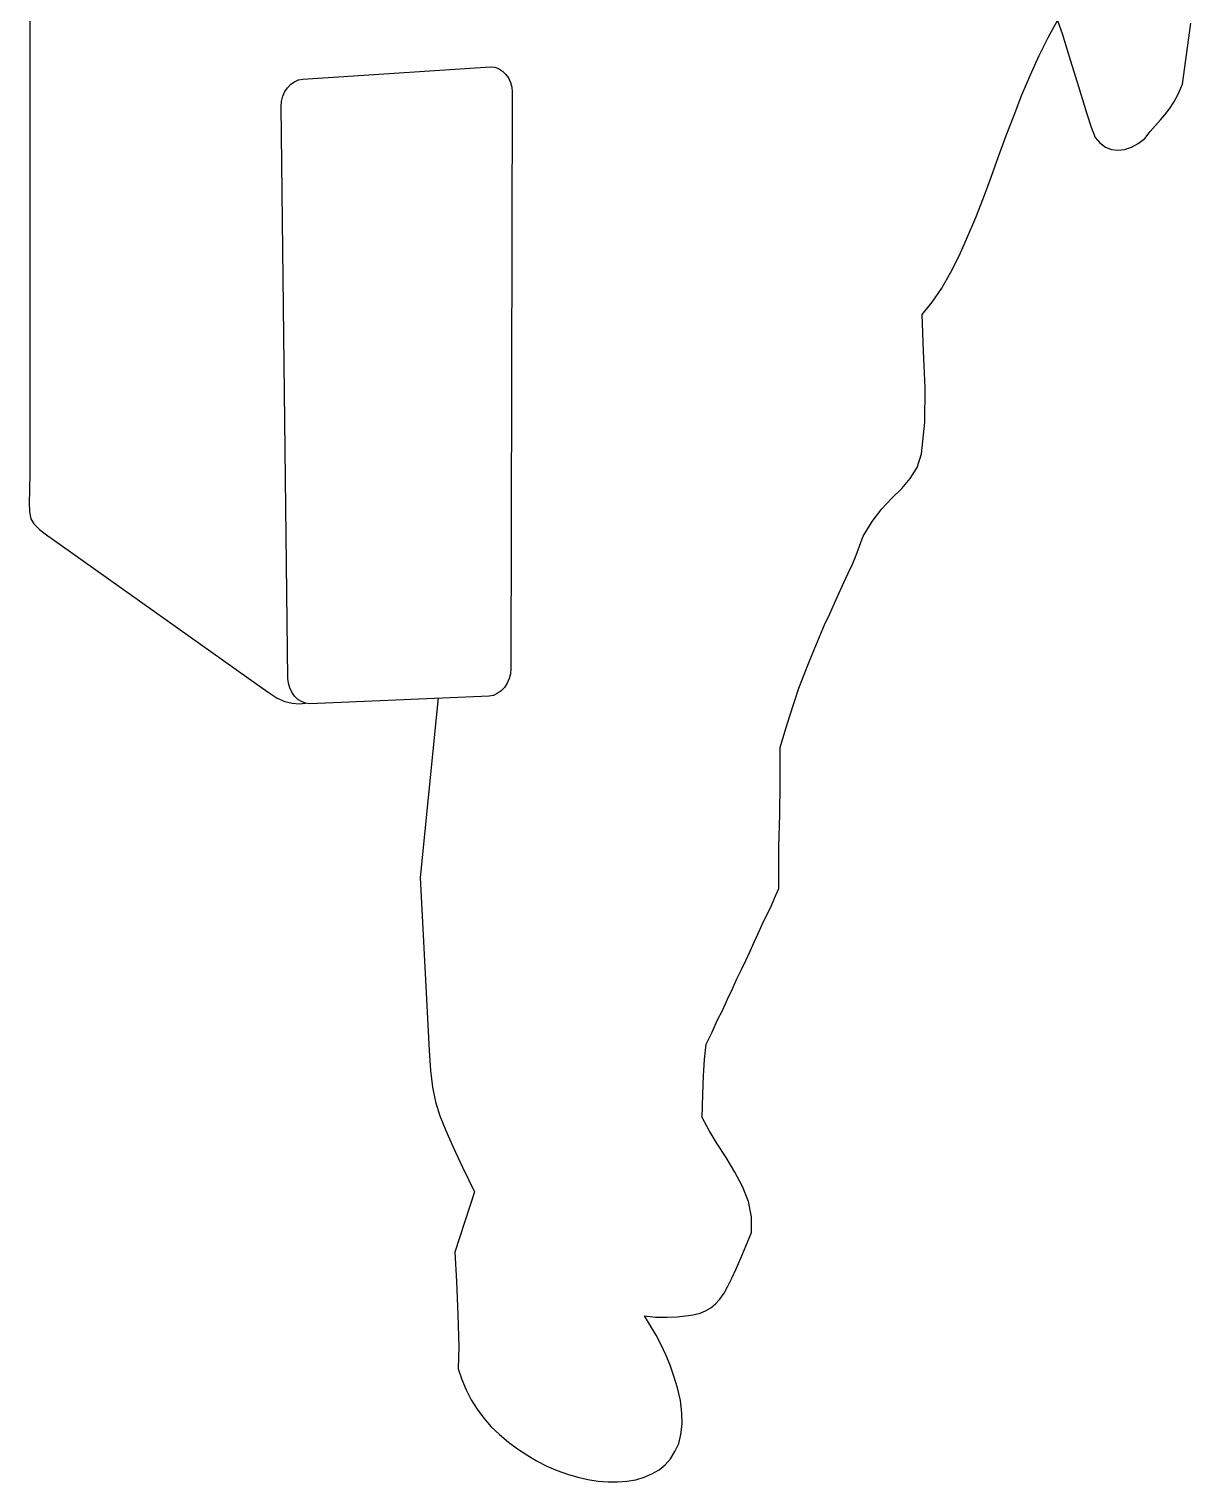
# Model space of a CAD drawing. Extents: x -3014 to -1983, y 5273 to 7048.
# Drawn here: x -3014 to -2368, y 5273 to 6081 of the extents above; entities that cross this region are included whole.
import ezdxf

# ---------------------------------------------------------------- set-up
doc = ezdxf.new("R2010")
doc.units = 0
doc.header["$LTSCALE"] = 1270
doc.header["$MEASUREMENT"] = 0
doc.layers.get('0').update_dxf_attribs({"linetype": 'CONTINUOUS'})

msp = doc.modelspace()

# ---------------------------------------------------------------- linework, layer by layer
at = {"linetype": 'CONTINUOUS'}
for p, q in [((-3013.73, 6096.69), (-3013.73, 5834.78)), ((-2447.31, 6076.46), (-2442.07, 6085.98)), ((-2442.07, 6085.98), (-2439.44, 6078.84)), ((-2439.44, 6078.84), (-2436.83, 6070.27)), ((-2372.54, 6050.51), (-2367.78, 6084.56)), ((-2452.3, 6066.45), (-2447.31, 6076.46)), ((-2436.83, 6070.27), (-2433.97, 6061.22)), ((-2457.06, 6055.74), (-2452.3, 6066.45)), ((-2433.97, 6061.22), (-2431.11, 6051.7)), ((-2866.59, 6051.93), (-2864.21, 6052.89)), ((-2864.21, 6052.89), (-2861.82, 6053.36)), ((-2861.82, 6053.36), (-2757.54, 6060.27)), ((-2757.54, 6060.27), (-2755.16, 6060.03)), ((-2755.16, 6060.03), (-2753.01, 6059.31)), ((-2753.01, 6059.31), (-2750.87, 6057.89)), ((-2750.87, 6057.89), (-2749.21, 6056.22)), ((-2749.21, 6056.22), (-2747.54, 6054.08)), ((-2747.54, 6054.08), (-2746.35, 6051.46)), ((-2461.83, 6044.56), (-2457.06, 6055.74)), ((-2873.02, 6043.83), (-2871.83, 6046.46)), ((-2871.83, 6046.46), (-2870.39, 6048.6)), ((-2870.39, 6048.6), (-2868.49, 6050.51)), ((-2868.49, 6050.51), (-2866.59, 6051.93)), ((-2746.35, 6051.46), (-2745.63, 6048.84)), ((-2745.39, 6046.22), (-2746.11, 5725.5)), ((-2745.63, 6048.84), (-2745.39, 6046.22)), ((-2431.11, 6051.7), (-2428.26, 6042.64)), ((-2377.3, 6040.51), (-2374.92, 6045.03)), ((-2374.92, 6045.03), (-2372.54, 6050.51)), ((-2873.96, 6038.13), (-2873.73, 6040.99)), ((-2870.16, 5720.02), (-2873.96, 6038.13)), ((-2873.73, 6040.99), (-2873.02, 6043.83)), ((-2466.11, 6033.36), (-2461.83, 6044.56)), ((-2428.26, 6042.64), (-2425.63, 6034.08)), ((-2382.3, 6033.6), (-2379.68, 6036.94)), ((-2379.68, 6036.94), (-2377.3, 6040.51)), ((-2470.64, 6021.94), (-2466.11, 6033.36)), ((-2425.63, 6034.08), (-2423.25, 6026.7)), ((-2387.54, 6027.65), (-2384.68, 6030.74)), ((-2384.68, 6030.74), (-2382.3, 6033.6)), ((-2474.92, 6010.27), (-2470.64, 6021.94)), ((-2423.25, 6026.7), (-2421.12, 6020.98)), ((-2421.12, 6020.98), (-2418.49, 6017.89)), ((-2393.49, 6020.27), (-2390.4, 6024.32)), ((-2390.4, 6024.32), (-2387.54, 6027.65)), ((-2418.49, 6017.89), (-2415.4, 6015.51)), ((-2415.4, 6015.51), (-2412.06, 6014.32)), ((-2412.06, 6014.32), (-2408.49, 6013.84)), ((-2408.49, 6013.84), (-2404.68, 6014.32)), ((-2404.68, 6014.32), (-2400.88, 6015.51)), ((-2400.88, 6015.51), (-2397.06, 6017.64)), ((-2397.06, 6017.64), (-2393.49, 6020.27)), ((-2478.97, 5998.84), (-2474.92, 6010.27)), ((-2483.26, 5987.41), (-2478.97, 5998.84)), ((-2487.54, 5976.45), (-2483.26, 5987.41)), ((-2492.07, 5965.74), (-2487.54, 5976.45)), ((-2496.59, 5955.5), (-2492.07, 5965.74)), ((-2501.35, 5945.98), (-2496.59, 5955.5)), ((-2506.35, 5937.17), (-2501.35, 5945.98)), ((-2511.83, 5929.31), (-2506.35, 5937.17)), ((-2517.3, 5922.4), (-2511.83, 5929.31)), ((-2516.59, 5901.93), (-2517.3, 5922.4)), ((-2515.63, 5881.93), (-2516.59, 5901.93)), ((-2515.88, 5862.64), (-2515.63, 5881.93)), ((-2517.78, 5845.02), (-2515.88, 5862.64)), ((-2520.15, 5837.41), (-2517.78, 5845.02)), ((-3013.73, 5834.78), (-3013.96, 5824.78)), ((-2523.96, 5831.21), (-2520.15, 5837.41)), ((-2528.72, 5825.74), (-2523.96, 5831.21)), ((-3013.96, 5824.78), (-3014.21, 5817.64)), ((-2539.68, 5814.31), (-2534.2, 5820.26)), ((-2534.2, 5820.26), (-2528.72, 5825.74)), ((-3014.21, 5817.64), (-3013.96, 5812.64)), ((-3013.96, 5812.64), (-3013.25, 5808.84)), ((-2545.15, 5807.4), (-2539.68, 5814.31)), ((-3013.25, 5808.84), (-3011.58, 5805.98)), ((-3011.58, 5805.98), (-3008.49, 5802.89)), ((-3008.49, 5802.89), (-3003.73, 5799.31)), ((-2550.15, 5799.07), (-2545.15, 5807.4)), ((-3003.73, 5799.31), (-2996.83, 5794.55)), ((-2996.83, 5794.55), (-2886.11, 5715.98)), ((-2553.96, 5788.6), (-2550.15, 5799.07)), ((-2556.1, 5783.59), (-2553.96, 5788.6)), ((-2560.86, 5773.36), (-2558.48, 5778.6)), ((-2558.48, 5778.6), (-2556.1, 5783.59)), ((-2563.49, 5767.64), (-2560.86, 5773.36)), ((-2568.73, 5755.98), (-2566.1, 5761.93)), ((-2566.1, 5761.93), (-2563.49, 5767.64)), ((-2571.58, 5749.79), (-2568.73, 5755.98)), ((-2574.44, 5743.12), (-2571.58, 5749.79)), ((-2577.3, 5736.45), (-2574.44, 5743.12)), ((-2580.15, 5729.31), (-2577.3, 5736.45)), ((-2746.35, 5722.64), (-2747.06, 5720.02)), ((-2746.11, 5725.5), (-2746.35, 5722.64)), ((-2585.86, 5714.54), (-2583.01, 5722.17)), ((-2583.01, 5722.17), (-2580.15, 5729.31)), ((-2886.11, 5715.98), (-2880.63, 5711.93)), ((-2869.91, 5717.4), (-2870.16, 5720.02)), ((-2869.2, 5714.79), (-2869.91, 5717.4)), ((-2868.01, 5712.41), (-2869.2, 5714.79)), ((-2749.68, 5715.02), (-2751.59, 5713.12)), ((-2748.25, 5717.4), (-2749.68, 5715.02)), ((-2747.06, 5720.02), (-2748.25, 5717.4)), ((-2588.49, 5706.69), (-2585.86, 5714.54)), ((-2880.63, 5711.93), (-2876.11, 5709.07)), ((-2876.11, 5709.07), (-2871.83, 5707.17)), ((-2871.83, 5707.17), (-2867.78, 5706.21)), ((-2866.59, 5710.26), (-2868.01, 5712.41)), ((-2867.78, 5706.21), (-2863.96, 5705.98)), ((-2864.68, 5708.36), (-2866.59, 5710.26)), ((-2862.54, 5707.17), (-2864.68, 5708.36)), ((-2863.96, 5705.98), (-2860.16, 5706.21)), ((-2860.39, 5706.21), (-2862.54, 5707.17)), ((-2858.01, 5705.98), (-2860.39, 5706.21)), ((-2758.25, 5710.26), (-2858.01, 5705.98)), ((-2786.58, 5709.31), (-2796.58, 5609.31)), ((-2755.87, 5710.5), (-2758.25, 5710.26)), ((-2753.72, 5711.69), (-2755.87, 5710.5)), ((-2751.59, 5713.12), (-2753.72, 5711.69)), ((-2591.1, 5698.6), (-2588.49, 5706.69)), ((-2593.73, 5690.26), (-2591.1, 5698.6)), ((-2596.34, 5681.69), (-2593.73, 5690.26)), ((-2596.34, 5661.69), (-2596.34, 5681.69)), ((-2596.58, 5644.3), (-2596.34, 5661.69)), ((-2597.06, 5626.21), (-2596.58, 5644.3)), ((-2597.06, 5603.12), (-2597.06, 5626.21)), ((-2796.58, 5609.31), (-2791.59, 5513.12)), ((-2599.44, 5597.88), (-2597.06, 5603.12)), ((-2603.96, 5588.12), (-2601.58, 5592.88)), ((-2601.58, 5592.88), (-2599.44, 5597.88)), ((-2606.35, 5583.12), (-2603.96, 5588.12)), ((-2610.86, 5573.35), (-2608.48, 5578.12)), ((-2608.48, 5578.12), (-2606.35, 5583.12)), ((-2615.39, 5563.12), (-2613.01, 5568.36)), ((-2613.01, 5568.36), (-2610.86, 5573.35)), ((-2617.77, 5558.12), (-2615.39, 5563.12)), ((-2622.77, 5547.41), (-2620.39, 5552.88)), ((-2620.39, 5552.88), (-2617.77, 5558.12)), ((-2625.63, 5541.69), (-2622.77, 5547.41)), ((-2631.35, 5529.78), (-2628.25, 5535.74)), ((-2628.25, 5535.74), (-2625.63, 5541.69)), ((-2634.21, 5523.35), (-2631.35, 5529.78)), ((-2637.53, 5516.69), (-2634.21, 5523.35)), ((-2791.59, 5513.12), (-2790.87, 5501.92)), ((-2638.49, 5508.12), (-2637.53, 5516.69)), ((-2638.97, 5499.06), (-2638.49, 5508.12)), ((-2790.87, 5501.92), (-2789.68, 5492.64)), ((-2639.44, 5488.83), (-2638.97, 5499.06)), ((-2789.68, 5492.64), (-2788.01, 5484.54)), ((-2639.68, 5475.73), (-2639.44, 5488.83)), ((-2788.01, 5484.54), (-2785.63, 5476.69)), ((-2785.63, 5476.69), (-2782.3, 5468.59)), ((-2635.86, 5468.59), (-2639.68, 5475.73)), ((-2782.3, 5468.59), (-2778.25, 5459.31)), ((-2631.35, 5461.21), (-2635.86, 5468.59)), ((-2778.25, 5459.31), (-2773.02, 5448.12)), ((-2626.34, 5453.59), (-2631.35, 5461.21)), ((-2773.02, 5448.12), (-2766.34, 5434.54)), ((-2621.58, 5445.49), (-2626.34, 5453.59)), ((-2617.29, 5437.4), (-2621.58, 5445.49)), ((-2766.34, 5434.54), (-2777.3, 5400.97)), ((-2613.97, 5429.07), (-2617.29, 5437.4)), ((-2612.3, 5420.49), (-2613.97, 5429.07)), ((-2612.3, 5411.92), (-2612.3, 5420.49)), ((-2615.39, 5404.3), (-2612.3, 5411.92)), ((-2777.3, 5400.97), (-2776.34, 5384.54)), ((-2618.25, 5397.64), (-2615.39, 5404.3)), ((-2623.25, 5386.44), (-2620.87, 5391.68)), ((-2620.87, 5391.68), (-2618.25, 5397.64)), ((-2776.34, 5384.54), (-2775.63, 5365.97)), ((-2625.39, 5381.93), (-2623.25, 5386.44)), ((-2632.29, 5372.16), (-2629.91, 5374.78)), ((-2629.91, 5374.78), (-2627.53, 5378.11)), ((-2627.53, 5378.11), (-2625.39, 5381.93)), ((-2775.63, 5365.97), (-2775.15, 5348.35)), ((-2648.96, 5365.49), (-2644.68, 5365.97)), ((-2644.68, 5365.97), (-2640.87, 5366.92)), ((-2640.87, 5366.92), (-2637.78, 5368.35)), ((-2637.78, 5368.35), (-2634.92, 5370.02)), ((-2634.92, 5370.02), (-2632.29, 5372.16)), ((-2671.82, 5365.49), (-2665.63, 5364.78)), ((-2668.49, 5360.02), (-2671.82, 5365.49)), ((-2665.39, 5354.78), (-2668.49, 5360.02)), ((-2665.63, 5364.78), (-2659.2, 5364.78)), ((-2659.2, 5364.78), (-2653.72, 5365.02)), ((-2653.72, 5365.02), (-2648.96, 5365.49)), ((-2662.53, 5349.3), (-2665.39, 5354.78)), ((-2775.15, 5348.35), (-2775.4, 5335.97)), ((-2659.92, 5343.83), (-2662.53, 5349.3)), ((-2657.54, 5338.11), (-2659.92, 5343.83)), ((-2775.4, 5335.97), (-2773.48, 5330.01)), ((-2655.39, 5331.93), (-2657.54, 5338.11)), ((-2773.48, 5330.01), (-2771.1, 5324.3)), ((-2653.49, 5325.49), (-2655.39, 5331.93)), ((-2651.82, 5318.35), (-2653.49, 5325.49)), ((-2771.1, 5324.3), (-2768.25, 5318.83)), ((-2768.25, 5318.83), (-2764.92, 5313.59)), ((-2651.11, 5311.44), (-2651.82, 5318.35)), ((-2764.92, 5313.59), (-2761.11, 5308.58)), ((-2650.87, 5305.26), (-2651.11, 5311.44)), ((-2761.11, 5308.58), (-2757.06, 5303.82)), ((-2757.06, 5303.82), (-2752.53, 5299.54)), ((-2651.58, 5299.54), (-2650.87, 5305.26)), ((-2752.53, 5299.54), (-2747.54, 5295.25)), ((-2747.54, 5295.25), (-2742.53, 5291.45)), ((-2654.91, 5290.01), (-2652.78, 5294.54)), ((-2652.78, 5294.54), (-2651.58, 5299.54)), ((-2742.53, 5291.45), (-2737.3, 5288.11)), ((-2737.3, 5288.11), (-2731.82, 5284.78)), ((-2660.39, 5282.64), (-2657.29, 5285.97)), ((-2657.29, 5285.97), (-2654.91, 5290.01)), ((-2731.82, 5284.78), (-2726.11, 5281.92)), ((-2726.11, 5281.92), (-2720.39, 5279.54)), ((-2720.39, 5279.54), (-2714.68, 5277.4)), ((-2714.68, 5277.4), (-2708.96, 5275.73)), ((-2672.06, 5275.73), (-2667.77, 5277.63)), ((-2667.77, 5277.63), (-2663.72, 5279.78)), ((-2663.72, 5279.78), (-2660.39, 5282.64)), ((-2708.96, 5275.73), (-2703.25, 5274.54)), ((-2703.25, 5274.54), (-2697.54, 5273.59)), ((-2697.54, 5273.59), (-2692.06, 5273.11)), ((-2692.06, 5273.11), (-2686.82, 5273.11)), ((-2686.82, 5273.11), (-2681.58, 5273.59)), ((-2681.58, 5273.59), (-2676.59, 5274.3)), ((-2676.59, 5274.3), (-2672.06, 5275.73))]:
    msp.add_line(p, q, dxfattribs=at)

doc.saveas('drawing.dxf')
